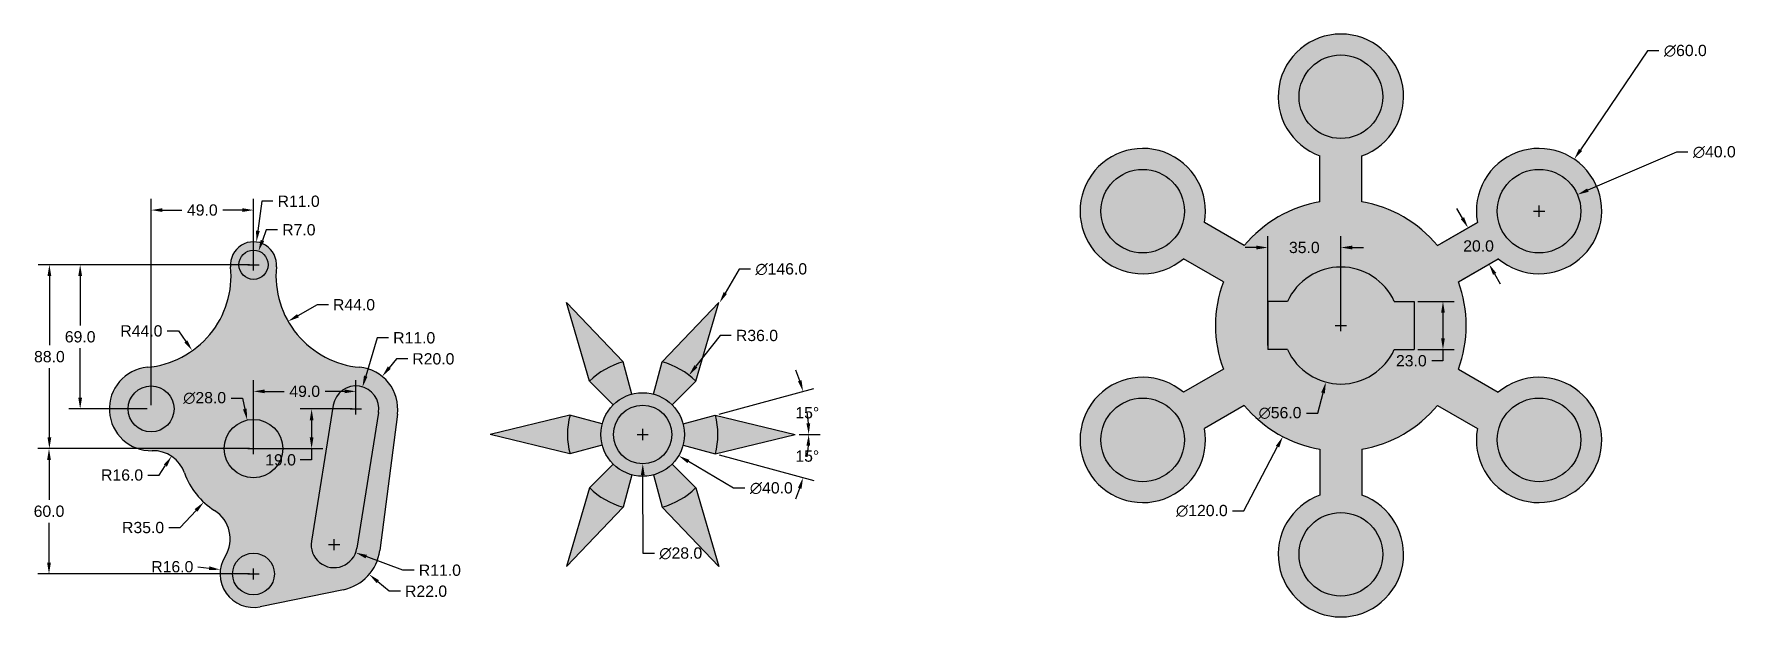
# Model space of a CAD drawing. Header units: inches. Extents: x -29 to 2151, y 0 to 373.
# Drawn here: x -29 to 786, y 0 to 279 of the extents above; entities that cross this region are included whole.
import ezdxf

# ---------------------------------------------------------------- set-up
doc = ezdxf.new("R2010")
doc.units = ezdxf.units.IN
doc.header["$MEASUREMENT"] = 0
doc.styles.get("Standard").update_dxf_attribs({"font": 'arial.ttf'})
doc.dimstyles.get("Standard").update_dxf_attribs({"dimscale": 30, "dimtxt": 0.18, "dimasz": 0.18, "dimexe": 0.18, "dimexo": 0.0625, "dimgap": 0.09, "dimtad": 0, "dimtih": 1, "dimtoh": 1, "dimdec": 1, "dimzin": 0, "dimdsep": 46, "dimtxsty": 'Standard', "dimcen": 0.09, "dimadec": 0, "dimazin": 0, "dimtfac": 1, "dimtdec": 1, "dimtofl": 0, "dimtmove": 0, "dimatfit": 3, "dimfxl": 1, "dimtolj": 1, "dimtzin": 0, "dimarcsym": 0})

# ---------------------------------------------------------------- blocks, each defined once
blk = doc.blocks.new('*D1')
at = {"color": 0, "lineweight": -2, "transparency": 16777216}
for p, q in [((308.43, 166.7), (301.78, 155.31)), ((313.83, 166.7), (308.43, 166.7)), ((262.26, 84.91), (262.26, 90.31)), ((259.56, 87.61), (264.96, 87.61))]:
    blk.add_line(p, q, dxfattribs=at)
at = {"color": 0, "transparency": 16777216}
blk.add_solid([(301, 155.77), (302.56, 154.86), (299.06, 150.65)], dxfattribs=at)
at = {"layer": 'Defpoints', "color": 0, "transparency": 16777216}
for p in [(299.06, 150.65), (225.46, 24.56)]:
    blk.add_point(p, dxfattribs=at)
at = {"color": 0, "transparency": 16777216, "insert": (328.57, 166.7), "char_height": 5.4, "attachment_point": 5}
blk.add_mtext('\\A1;∅146.0', dxfattribs=at)
blk = doc.blocks.new('*D2')
at = {"color": 0, "lineweight": -2, "transparency": 16777216}
for p, q in [((298.84, 97.41), (344.23, 109.57)), ((337.13, 87.61), (347.12, 87.61))]:
    blk.add_line(p, q, dxfattribs=at)
for start, end in [(18.89453, 22.78906), (352.21094, 356.10547)]:
    blk.add_arc((262.26, 87.61), 79.46, start, end, dxfattribs=at)
at = {"color": 0, "transparency": 16777216}
for points in [[(338.3, 113.6), (336.57, 113.07), (339.01, 108.17)], [(340.63, 82.24), (342.43, 82.18), (341.72, 87.61)]]:
    blk.add_solid(points, dxfattribs=at)
at = {"layer": 'Defpoints', "color": 0, "transparency": 16777216}
for p in [(281.58, 92.78), (297.03, 96.92), (341.41, 94.53), (262.26, 87.61), (335.26, 87.61)]:
    blk.add_point(p, dxfattribs=at)
at = {"color": 0, "transparency": 16777216, "insert": (341.04, 97.98), "char_height": 5.4, "attachment_point": 5}
blk.add_mtext('\\A1;15°', dxfattribs=at)
blk = doc.blocks.new('*D3')
at = {"color": 0, "lineweight": -2, "transparency": 16777216}
for p, q in [((337.13, 87.61), (347.12, 87.61)), ((298.84, 77.8), (344.23, 65.64))]:
    blk.add_line(p, q, dxfattribs=at)
for start, end in [(3.89453, 7.78906), (337.21094, 341.10547)]:
    blk.add_arc((262.26, 87.61), 79.46, start, end, dxfattribs=at)
at = {"color": 0, "transparency": 16777216}
for points in [[(342.43, 93.03), (340.63, 92.97), (341.72, 87.61)], [(336.57, 62.14), (338.3, 61.61), (339.01, 67.04)]]:
    blk.add_solid(points, dxfattribs=at)
at = {"layer": 'Defpoints', "color": 0, "transparency": 16777216}
for p in [(262.26, 87.61), (281.58, 82.43), (335.26, 87.61), (297.03, 78.29), (340.51, 73.81)]:
    blk.add_point(p, dxfattribs=at)
at = {"color": 0, "transparency": 16777216, "insert": (341.04, 77.23), "char_height": 5.4, "attachment_point": 5}
blk.add_mtext('\\A1;15°', dxfattribs=at)
blk = doc.blocks.new('*D4')
at = {"color": 0, "lineweight": -2, "transparency": 16777216}
for p, q in [((299.27, 134.97), (287.75, 120.23)), ((304.67, 134.97), (299.27, 134.97)), ((262.26, 84.91), (262.26, 90.31)), ((259.56, 87.61), (264.96, 87.61))]:
    blk.add_line(p, q, dxfattribs=at)
at = {"color": 0, "transparency": 16777216}
blk.add_solid([(287.04, 120.78), (288.46, 119.67), (284.42, 115.97)], dxfattribs=at)
at = {"layer": 'Defpoints', "color": 0, "transparency": 16777216}
for p in [(284.42, 115.97), (262.26, 87.61)]:
    blk.add_point(p, dxfattribs=at)
at = {"color": 0, "transparency": 16777216, "insert": (316.96, 134.97), "char_height": 5.4, "attachment_point": 5}
blk.add_mtext('\\A1;R36.0', dxfattribs=at)
blk = doc.blocks.new('*D5')
at = {"color": 0, "lineweight": -2, "transparency": 16777216}
for p, q in [((262.26, 84.91), (262.26, 90.31)), ((259.56, 87.61), (264.96, 87.61)), ((305.78, 61.9), (284.13, 74.69)), ((311.18, 61.9), (305.78, 61.9))]:
    blk.add_line(p, q, dxfattribs=at)
at = {"color": 0, "transparency": 16777216}
blk.add_solid([(284.59, 75.46), (283.67, 73.91), (279.48, 77.43)], dxfattribs=at)
at = {"layer": 'Defpoints', "color": 0, "transparency": 16777216}
for p in [(245.04, 97.78), (279.48, 77.43)]:
    blk.add_point(p, dxfattribs=at)
at = {"color": 0, "transparency": 16777216, "insert": (323.83, 61.9), "char_height": 5.4, "attachment_point": 5}
blk.add_mtext('\\A1;∅40.0', dxfattribs=at)
blk = doc.blocks.new('*D6')
at = {"color": 0, "lineweight": -2, "transparency": 16777216}
for p, q in [((262.26, 84.91), (262.26, 90.31)), ((259.56, 87.61), (264.96, 87.61)), ((262.45, 30.68), (262.32, 68.21)), ((267.85, 30.68), (262.45, 30.68))]:
    blk.add_line(p, q, dxfattribs=at)
at = {"color": 0, "transparency": 16777216}
blk.add_solid([(263.22, 68.21), (261.42, 68.2), (262.31, 73.61)], dxfattribs=at)
at = {"layer": 'Defpoints', "color": 0, "transparency": 16777216}
for p in [(262.21, 101.61), (262.31, 73.61)]:
    blk.add_point(p, dxfattribs=at)
at = {"color": 0, "transparency": 16777216, "insert": (280.49, 30.68), "char_height": 5.4, "attachment_point": 5}
blk.add_mtext('\\A1;∅28.0', dxfattribs=at)
blk = doc.blocks.new('*D7')
at = {"color": 0, "lineweight": -2, "transparency": 16777216}
for p, q in [((743.16, 271.25), (711.06, 223.84)), ((748.56, 271.25), (743.16, 271.25)), ((691.21, 191.82), (691.21, 197.22)), ((688.51, 194.52), (693.91, 194.52))]:
    blk.add_line(p, q, dxfattribs=at)
at = {"color": 0, "transparency": 16777216}
blk.add_solid([(710.31, 224.34), (711.8, 223.33), (708.03, 219.37)], dxfattribs=at)
at = {"layer": 'Defpoints', "color": 0, "transparency": 16777216}
for p in [(708.03, 219.37), (674.4, 169.68)]:
    blk.add_point(p, dxfattribs=at)
at = {"color": 0, "transparency": 16777216, "insert": (761.2, 271.25), "char_height": 5.4, "attachment_point": 5}
blk.add_mtext('\\A1;∅60.0', dxfattribs=at)
blk = doc.blocks.new('*D8')
at = {"color": 0, "lineweight": -2, "transparency": 16777216}
for p, q in [((757.02, 222.77), (714.55, 204.54)), ((762.42, 222.77), (757.02, 222.77)), ((691.21, 191.82), (691.21, 197.22)), ((688.51, 194.52), (693.91, 194.52))]:
    blk.add_line(p, q, dxfattribs=at)
at = {"color": 0, "transparency": 16777216}
blk.add_solid([(714.2, 205.37), (714.91, 203.72), (709.59, 202.41)], dxfattribs=at)
at = {"layer": 'Defpoints', "color": 0, "transparency": 16777216}
for p in [(709.59, 202.41), (672.83, 186.63)]:
    blk.add_point(p, dxfattribs=at)
at = {"color": 0, "transparency": 16777216, "insert": (775.06, 222.77), "char_height": 5.4, "attachment_point": 5}
blk.add_mtext('\\A1;∅40.0', dxfattribs=at)
blk = doc.blocks.new('*D9')
at = {"color": 0, "lineweight": -2, "transparency": 16777216}
for p, q in [((593.68, 139.77), (599.08, 139.77)), ((596.38, 137.07), (596.38, 142.47)), ((585.29, 97.89), (587.83, 107.49)), ((579.89, 97.89), (585.29, 97.89))]:
    blk.add_line(p, q, dxfattribs=at)
at = {"color": 0, "transparency": 16777216}
blk.add_solid([(586.96, 107.72), (588.7, 107.26), (589.21, 112.71)], dxfattribs=at)
at = {"layer": 'Defpoints', "color": 0, "transparency": 16777216}
for p in [(603.55, 166.84), (589.21, 112.71)]:
    blk.add_point(p, dxfattribs=at)
at = {"color": 0, "transparency": 16777216, "insert": (567.25, 97.89), "char_height": 5.4, "attachment_point": 5}
blk.add_mtext('\\A1;∅56.0', dxfattribs=at)
blk = doc.blocks.new('*D10')
at = {"color": 0, "lineweight": -2, "transparency": 16777216}
for p, q in [((593.68, 139.77), (599.08, 139.77)), ((596.38, 137.07), (596.38, 142.47)), ((549.99, 51.04), (566.08, 81.81)), ((544.59, 51.04), (549.99, 51.04))]:
    blk.add_line(p, q, dxfattribs=at)
at = {"color": 0, "transparency": 16777216}
blk.add_solid([(565.29, 82.23), (566.88, 81.4), (568.59, 86.6)], dxfattribs=at)
at = {"layer": 'Defpoints', "color": 0, "transparency": 16777216}
for p in [(624.18, 192.95), (568.59, 86.6)]:
    blk.add_point(p, dxfattribs=at)
at = {"color": 0, "transparency": 16777216, "insert": (529.86, 51.04), "char_height": 5.4, "attachment_point": 5}
blk.add_mtext('\\A1;∅120.0', dxfattribs=at)
blk = doc.blocks.new('*D11')
at = {"color": 0, "lineweight": -2, "transparency": 16777216}
for p, q in [((561.38, 130.15), (561.38, 182.5)), ((596.38, 141.65), (596.38, 182.5)), ((555.98, 177.1), (550.58, 177.1)), ((601.78, 177.1), (607.18, 177.1))]:
    blk.add_line(p, q, dxfattribs=at)
at = {"color": 0, "transparency": 16777216}
for points in [[(555.98, 178), (555.98, 176.2), (561.38, 177.1)], [(601.78, 178), (601.78, 176.2), (596.38, 177.1)]]:
    blk.add_solid(points, dxfattribs=at)
at = {"layer": 'Defpoints', "color": 0, "transparency": 16777216}
for p in [(561.38, 177.1), (596.38, 139.77), (561.38, 128.27)]:
    blk.add_point(p, dxfattribs=at)
at = {"color": 0, "transparency": 16777216, "insert": (578.88, 177.1), "char_height": 5.4, "attachment_point": 5}
blk.add_mtext('\\A1;35.0', dxfattribs=at)
blk = doc.blocks.new('*D12')
at = {"color": 0, "lineweight": -2, "transparency": 16777216}
for p, q in [((633.26, 151.27), (650.64, 151.27)), ((645.24, 145.87), (645.24, 133.67)), ((633.26, 128.27), (650.64, 128.27)), ((645.24, 122.87), (639.84, 122.87)), ((645.24, 128.27), (645.24, 122.87))]:
    blk.add_line(p, q, dxfattribs=at)
at = {"color": 0, "transparency": 16777216}
for points in [[(644.34, 145.87), (646.14, 145.87), (645.24, 151.27)], [(644.34, 133.67), (646.14, 133.67), (645.24, 128.27)]]:
    blk.add_solid(points, dxfattribs=at)
at = {"layer": 'Defpoints', "color": 0, "transparency": 16777216}
for p in [(631.38, 151.27), (631.38, 128.27), (645.24, 128.27)]:
    blk.add_point(p, dxfattribs=at)
at = {"color": 0, "transparency": 16777216, "insert": (630.09, 122.87), "char_height": 5.4, "attachment_point": 5}
blk.add_mtext('\\A1;23.0', dxfattribs=at)
blk = doc.blocks.new('*D13')
at = {"color": 0, "lineweight": -2, "transparency": 16777216}
for p, q in [((654.56, 191.14), (651.86, 195.82)), ((644.24, 178.95), (661.93, 189.17)), ((654.24, 161.63), (671.93, 171.85)), ((669.96, 164.47), (672.66, 159.79))]:
    blk.add_line(p, q, dxfattribs=at)
at = {"color": 0, "transparency": 16777216}
for points in [[(655.34, 191.59), (653.78, 190.69), (657.26, 186.47)], [(670.74, 164.92), (669.18, 164.02), (667.26, 169.15)]]:
    blk.add_solid(points, dxfattribs=at)
at = {"layer": 'Defpoints', "color": 0, "transparency": 16777216}
for p in [(642.62, 178.01), (667.26, 169.15), (652.62, 160.69)]:
    blk.add_point(p, dxfattribs=at)
at = {"color": 0, "transparency": 16777216, "insert": (662.26, 177.81), "char_height": 5.4, "attachment_point": 5}
blk.add_mtext('\\A1;20.0', dxfattribs=at)
blk = doc.blocks.new('*D75')
at = {"color": 0, "lineweight": -2, "transparency": 16777216}
for p, q in [((82.15, 185.56), (80.29, 180.49)), ((87.55, 185.56), (82.15, 185.56)), ((76.04, 166.14), (76.04, 171.54)), ((73.34, 168.84), (78.74, 168.84))]:
    blk.add_line(p, q, dxfattribs=at)
at = {"color": 0, "transparency": 16777216}
blk.add_solid([(79.45, 180.8), (81.14, 180.18), (78.44, 175.42)], dxfattribs=at)
at = {"layer": 'Defpoints', "color": 0, "transparency": 16777216}
for p in [(78.44, 175.42), (76.04, 168.84)]:
    blk.add_point(p, dxfattribs=at)
at = {"color": 0, "transparency": 16777216, "insert": (97.74, 185.56), "char_height": 5.4, "attachment_point": 5}
blk.add_mtext('\\A1;R7.0', dxfattribs=at)
blk = doc.blocks.new('*D76')
at = {"color": 0, "lineweight": -2, "transparency": 16777216}
for p, q in [((79.94, 199.21), (78.13, 185.11)), ((85.34, 199.21), (79.94, 199.21)), ((76.04, 166.14), (76.04, 171.54)), ((73.34, 168.84), (78.74, 168.84))]:
    blk.add_line(p, q, dxfattribs=at)
at = {"color": 0, "transparency": 16777216}
blk.add_solid([(77.24, 185.22), (79.02, 184.99), (77.44, 179.75)], dxfattribs=at)
at = {"layer": 'Defpoints', "color": 0, "transparency": 16777216}
for p in [(77.44, 179.75), (76.04, 168.84)]:
    blk.add_point(p, dxfattribs=at)
at = {"color": 0, "transparency": 16777216, "insert": (97.63, 199.21), "char_height": 5.4, "attachment_point": 5}
blk.add_mtext('\\A1;R11.0', dxfattribs=at)
blk = doc.blocks.new('*D77')
at = {"color": 0, "lineweight": -2, "transparency": 16777216}
for p, q in [((144.41, 123.79), (141.01, 119.59)), ((149.81, 123.79), (144.41, 123.79)), ((122.34, 99.84), (127.74, 99.84)), ((125.04, 97.14), (125.04, 102.54))]:
    blk.add_line(p, q, dxfattribs=at)
at = {"color": 0, "transparency": 16777216}
blk.add_solid([(140.31, 120.16), (141.71, 119.03), (137.62, 115.39)], dxfattribs=at)
at = {"layer": 'Defpoints', "color": 0, "transparency": 16777216}
for p in [(137.62, 115.39), (125.04, 99.84)]:
    blk.add_point(p, dxfattribs=at)
at = {"color": 0, "transparency": 16777216, "insert": (162.1, 123.79), "char_height": 5.4, "attachment_point": 5}
blk.add_mtext('\\A1;R20.0', dxfattribs=at)
blk = doc.blocks.new('*D78')
at = {"color": 0, "lineweight": -2, "transparency": 16777216}
for p, q in [((135.24, 133.86), (129.75, 115.55)), ((140.64, 133.86), (135.24, 133.86)), ((122.34, 99.84), (127.74, 99.84)), ((125.04, 97.14), (125.04, 102.54))]:
    blk.add_line(p, q, dxfattribs=at)
at = {"color": 0, "transparency": 16777216}
blk.add_solid([(128.89, 115.81), (130.61, 115.29), (128.2, 110.38)], dxfattribs=at)
at = {"layer": 'Defpoints', "color": 0, "transparency": 16777216}
for p in [(128.2, 110.38), (125.04, 99.84)]:
    blk.add_point(p, dxfattribs=at)
at = {"color": 0, "transparency": 16777216, "insert": (152.93, 133.86), "char_height": 5.4, "attachment_point": 5}
blk.add_mtext('\\A1;R11.0', dxfattribs=at)
blk = doc.blocks.new('*D79')
at = {"color": 0, "lineweight": -2, "transparency": 16777216}
for p, q in [((111.91, 34.88), (117.31, 34.88)), ((114.61, 32.18), (114.61, 37.58)), ((147.54, 22.62), (129.98, 29.16)), ((152.94, 22.62), (147.54, 22.62))]:
    blk.add_line(p, q, dxfattribs=at)
at = {"color": 0, "transparency": 16777216}
blk.add_solid([(130.29, 30), (129.66, 28.31), (124.92, 31.04)], dxfattribs=at)
at = {"layer": 'Defpoints', "color": 0, "transparency": 16777216}
for p in [(114.61, 34.88), (124.92, 31.04)]:
    blk.add_point(p, dxfattribs=at)
at = {"color": 0, "transparency": 16777216, "insert": (165.23, 22.62), "char_height": 5.4, "attachment_point": 5}
blk.add_mtext('\\A1;R11.0', dxfattribs=at)
blk = doc.blocks.new('*D80')
at = {"color": 0, "lineweight": -2, "transparency": 16777216}
for p, q in [((111.91, 34.88), (117.31, 34.88)), ((114.61, 32.18), (114.61, 37.58)), ((140.94, 12.56), (135.51, 17.16)), ((146.34, 12.56), (140.94, 12.56))]:
    blk.add_line(p, q, dxfattribs=at)
at = {"color": 0, "transparency": 16777216}
blk.add_solid([(136.09, 17.85), (134.93, 16.48), (131.39, 20.65)], dxfattribs=at)
at = {"layer": 'Defpoints', "color": 0, "transparency": 16777216}
for p in [(114.61, 34.88), (131.39, 20.65)]:
    blk.add_point(p, dxfattribs=at)
at = {"color": 0, "transparency": 16777216, "insert": (158.62, 12.56), "char_height": 5.4, "attachment_point": 5}
blk.add_mtext('\\A1;R22.0', dxfattribs=at)
blk = doc.blocks.new('*D81')
at = {"color": 0, "lineweight": -2, "transparency": 16777216}
for p, q in [((49.47, 24.29), (54.82, 23.6)), ((73.34, 20.84), (78.74, 20.84)), ((76.04, 18.14), (76.04, 23.54))]:
    blk.add_line(p, q, dxfattribs=at)
at = {"color": 0, "transparency": 16777216}
blk.add_solid([(54.94, 24.49), (54.7, 22.7), (60.18, 22.9)], dxfattribs=at)
at = {"layer": 'Defpoints', "color": 0, "transparency": 16777216}
for p in [(60.18, 22.9), (76.04, 20.84)]:
    blk.add_point(p, dxfattribs=at)
at = {"color": 0, "transparency": 16777216, "insert": (37.18, 24.29), "char_height": 5.4, "attachment_point": 5}
blk.add_mtext('\\A1;R16.0', dxfattribs=at)
blk = doc.blocks.new('*D82')
at = {"color": 0, "lineweight": -2, "transparency": 16777216}
for p, q in [((76.04, 78.14), (76.04, 83.54)), ((73.34, 80.84), (78.74, 80.84)), ((40.88, 43.04), (48.53, 51.26)), ((35.48, 43.04), (40.88, 43.04))]:
    blk.add_line(p, q, dxfattribs=at)
at = {"color": 0, "transparency": 16777216}
blk.add_solid([(47.87, 51.87), (49.19, 50.64), (52.21, 55.21)], dxfattribs=at)
at = {"layer": 'Defpoints', "color": 0, "transparency": 16777216}
for p in [(76.04, 80.84), (52.21, 55.21)]:
    blk.add_point(p, dxfattribs=at)
at = {"color": 0, "transparency": 16777216, "insert": (23.2, 43.04), "char_height": 5.4, "attachment_point": 5}
blk.add_mtext('\\A1;R35.0', dxfattribs=at)
blk = doc.blocks.new('*D83')
at = {"color": 0, "lineweight": -2, "transparency": 16777216}
for p, q in [((25.44, 68.18), (30.84, 68.18)), ((30.84, 68.18), (33.83, 72.68))]:
    blk.add_line(p, q, dxfattribs=at)
at = {"color": 0, "transparency": 16777216}
blk.add_solid([(33.08, 73.17), (34.58, 72.18), (36.82, 77.17)], dxfattribs=at)
at = {"layer": 'Defpoints', "color": 0, "transparency": 16777216}
for p in [(36.82, 77.17), (27.95, 63.85)]:
    blk.add_point(p, dxfattribs=at)
at = {"color": 0, "transparency": 16777216, "insert": (13.15, 68.18), "char_height": 5.4, "attachment_point": 5}
blk.add_mtext('\\A1;R16.0', dxfattribs=at)
blk = doc.blocks.new('*D84')
at = {"color": 0, "lineweight": -2, "transparency": 16777216}
for p, q in [((65.3, 105.06), (70.7, 105.06)), ((70.7, 105.06), (71.87, 99.79)), ((76.04, 78.14), (76.04, 83.54)), ((73.34, 80.84), (78.74, 80.84))]:
    blk.add_line(p, q, dxfattribs=at)
at = {"color": 0, "transparency": 16777216}
blk.add_solid([(72.75, 99.98), (70.99, 99.59), (73.03, 94.51)], dxfattribs=at)
at = {"layer": 'Defpoints', "color": 0, "transparency": 16777216}
for p in [(73.03, 94.51), (79.06, 67.17)]:
    blk.add_point(p, dxfattribs=at)
at = {"color": 0, "transparency": 16777216, "insert": (52.66, 105.06), "char_height": 5.4, "attachment_point": 5}
blk.add_mtext('\\A1;∅28.0', dxfattribs=at)
blk = doc.blocks.new('*D85')
at = {"color": 0, "lineweight": -2, "transparency": 16777216}
for p, q in [((34.67, 137.15), (40.07, 137.15)), ((40.07, 137.15), (43.65, 132.11))]:
    blk.add_line(p, q, dxfattribs=at)
at = {"color": 0, "transparency": 16777216}
blk.add_solid([(44.38, 132.63), (42.91, 131.59), (46.78, 127.71)], dxfattribs=at)
at = {"layer": 'Defpoints', "color": 0, "transparency": 16777216}
for p in [(21.29, 163.58), (46.78, 127.71)]:
    blk.add_point(p, dxfattribs=at)
at = {"color": 0, "transparency": 16777216, "insert": (22.38, 137.15), "char_height": 5.4, "attachment_point": 5}
blk.add_mtext('\\A1;R44.0', dxfattribs=at)
blk = doc.blocks.new('*D86')
at = {"color": 0, "lineweight": -2, "transparency": 16777216}
for p, q in [((106.45, 149.67), (97.28, 144.43)), ((111.85, 149.67), (106.45, 149.67))]:
    blk.add_line(p, q, dxfattribs=at)
at = {"color": 0, "transparency": 16777216}
blk.add_solid([(96.83, 145.21), (97.72, 143.65), (92.59, 141.75)], dxfattribs=at)
at = {"layer": 'Defpoints', "color": 0, "transparency": 16777216}
for p in [(130.79, 163.58), (92.59, 141.75)]:
    blk.add_point(p, dxfattribs=at)
at = {"color": 0, "transparency": 16777216, "insert": (124.14, 149.67), "char_height": 5.4, "attachment_point": 5}
blk.add_mtext('\\A1;R44.0', dxfattribs=at)
blk = doc.blocks.new('*D87')
at = {"color": 0, "lineweight": -2, "transparency": 16777216}
for p, q in [((123.17, 99.84), (98.44, 99.84)), ((103.84, 94.44), (103.84, 86.24)), ((77.92, 80.84), (109.24, 80.84)), ((103.84, 75.44), (98.44, 75.44)), ((103.84, 80.84), (103.84, 75.44))]:
    blk.add_line(p, q, dxfattribs=at)
at = {"color": 0, "transparency": 16777216}
for points in [[(102.94, 94.44), (104.74, 94.44), (103.84, 99.84)], [(102.94, 86.24), (104.74, 86.24), (103.84, 80.84)]]:
    blk.add_solid(points, dxfattribs=at)
at = {"layer": 'Defpoints', "color": 0, "transparency": 16777216}
for p in [(125.04, 99.84), (76.04, 80.84), (103.84, 80.84)]:
    blk.add_point(p, dxfattribs=at)
at = {"color": 0, "transparency": 16777216, "insert": (88.99, 75.44), "char_height": 5.4, "attachment_point": 5}
blk.add_mtext('\\A1;19.0', dxfattribs=at)
blk = doc.blocks.new('*D88')
at = {"color": 0, "lineweight": -2, "transparency": 16777216}
for p, q in [((76.04, 82.71), (76.04, 113.65)), ((81.44, 108.25), (90.73, 108.25)), ((119.64, 108.25), (110.35, 108.25)), ((125.04, 101.71), (125.04, 113.65))]:
    blk.add_line(p, q, dxfattribs=at)
at = {"color": 0, "transparency": 16777216}
for points in [[(81.44, 109.15), (81.44, 107.35), (76.04, 108.25)], [(119.64, 109.15), (119.64, 107.35), (125.04, 108.25)]]:
    blk.add_solid(points, dxfattribs=at)
at = {"layer": 'Defpoints', "color": 0, "transparency": 16777216}
for p in [(76.04, 108.25), (125.04, 99.84), (76.04, 80.84)]:
    blk.add_point(p, dxfattribs=at)
at = {"color": 0, "transparency": 16777216, "insert": (100.54, 108.25), "char_height": 5.4, "attachment_point": 5}
blk.add_mtext('\\A1;49.0', dxfattribs=at)
blk = doc.blocks.new('*D89')
at = {"color": 0, "lineweight": -2, "transparency": 16777216}
for p, q in [((74.17, 168.84), (-12.32, 168.84)), ((-6.92, 163.44), (-6.92, 139.8)), ((-6.92, 105.24), (-6.92, 128.88)), ((25.17, 99.84), (-12.32, 99.84))]:
    blk.add_line(p, q, dxfattribs=at)
at = {"color": 0, "transparency": 16777216}
for points in [[(-7.82, 163.44), (-6.02, 163.44), (-6.92, 168.84)], [(-7.82, 105.24), (-6.02, 105.24), (-6.92, 99.84)]]:
    blk.add_solid(points, dxfattribs=at)
at = {"layer": 'Defpoints', "color": 0, "transparency": 16777216}
for p in [(76.04, 168.84), (-6.92, 99.84), (27.04, 99.84)]:
    blk.add_point(p, dxfattribs=at)
at = {"color": 0, "transparency": 16777216, "insert": (-6.92, 134.34), "char_height": 5.4, "attachment_point": 5}
blk.add_mtext('\\A1;69.0', dxfattribs=at)
blk = doc.blocks.new('*D90')
at = {"color": 0, "lineweight": -2, "transparency": 16777216}
for p, q in [((27.04, 101.71), (27.04, 200.42)), ((76.04, 170.71), (76.04, 200.42)), ((32.44, 195.02), (41.73, 195.02)), ((70.64, 195.02), (61.35, 195.02))]:
    blk.add_line(p, q, dxfattribs=at)
at = {"color": 0, "transparency": 16777216}
for points in [[(32.44, 195.92), (32.44, 194.12), (27.04, 195.02)], [(70.64, 195.92), (70.64, 194.12), (76.04, 195.02)]]:
    blk.add_solid(points, dxfattribs=at)
at = {"layer": 'Defpoints', "color": 0, "transparency": 16777216}
for p in [(27.04, 195.02), (76.04, 168.84), (27.04, 99.84)]:
    blk.add_point(p, dxfattribs=at)
at = {"color": 0, "transparency": 16777216, "insert": (51.54, 195.02), "char_height": 5.4, "attachment_point": 5}
blk.add_mtext('\\A1;49.0', dxfattribs=at)
blk = doc.blocks.new('*D91')
at = {"color": 0, "lineweight": -2, "transparency": 16777216}
for p, q in [((74.17, 168.84), (-27.04, 168.84)), ((-21.64, 163.44), (-21.64, 130.3)), ((-21.64, 86.24), (-21.64, 119.38)), ((74.17, 80.84), (-27.04, 80.84))]:
    blk.add_line(p, q, dxfattribs=at)
at = {"color": 0, "transparency": 16777216}
for points in [[(-22.54, 163.44), (-20.74, 163.44), (-21.64, 168.84)], [(-22.54, 86.24), (-20.74, 86.24), (-21.64, 80.84)]]:
    blk.add_solid(points, dxfattribs=at)
at = {"layer": 'Defpoints', "color": 0, "transparency": 16777216}
for p in [(76.04, 168.84), (-21.64, 80.84), (76.04, 80.84)]:
    blk.add_point(p, dxfattribs=at)
at = {"color": 0, "transparency": 16777216, "insert": (-21.64, 124.84), "char_height": 5.4, "attachment_point": 5}
blk.add_mtext('\\A1;88.0', dxfattribs=at)
blk = doc.blocks.new('*D92')
at = {"color": 0, "lineweight": -2, "transparency": 16777216}
for p, q in [((74.17, 80.84), (-27.22, 80.84)), ((-21.82, 75.44), (-21.82, 56.3)), ((-21.82, 26.24), (-21.82, 45.38)), ((74.17, 20.84), (-27.22, 20.84))]:
    blk.add_line(p, q, dxfattribs=at)
at = {"color": 0, "transparency": 16777216}
for points in [[(-22.72, 75.44), (-20.92, 75.44), (-21.82, 80.84)], [(-22.72, 26.24), (-20.92, 26.24), (-21.82, 20.84)]]:
    blk.add_solid(points, dxfattribs=at)
at = {"layer": 'Defpoints', "color": 0, "transparency": 16777216}
for p in [(76.04, 80.84), (-21.82, 20.84), (76.04, 20.84)]:
    blk.add_point(p, dxfattribs=at)
at = {"color": 0, "transparency": 16777216, "insert": (-21.82, 50.84), "char_height": 5.4, "attachment_point": 5}
blk.add_mtext('\\A1;60.0', dxfattribs=at)

msp = doc.modelspace()

# ---------------------------------------------------------------- hatches: boundary and pattern name
h = msp.add_hatch(color=256)
h.dxf.hatch_style = 1
h.set_gradient(color1=(0, 255, 0), color2=(127, 255, 223), tint=1, name='INVCYLINDER')
h.paths.add_polyline_path([(661.72, 189.04), (642.62, 178.01, 0.179982), (606.38, 198.93), (606.38, 220.99, 5.828427), (586.38, 220.99), (586.38, 198.93, 0.179982), (550.15, 178.01), (531.05, 189.04, 5.828427), (521.05, 171.72), (540.15, 160.69, 0.179982), (540.15, 118.85), (521.05, 107.83, 5.828427), (531.05, 90.5), (550.15, 101.53, 0.179982), (586.38, 80.61), (586.38, 58.56, 5.828427), (606.38, 58.56), (606.38, 80.61, 0.179982), (642.62, 101.53), (661.72, 90.5, 5.828427), (671.72, 107.83), (652.62, 118.85, 0.179982), (652.62, 160.69), (671.72, 171.72, 5.828427)])
h.paths.add_polyline_path([(621.91, 151.27), (631.38, 151.27), (631.38, 128.27), (621.91, 128.27, -0.646314), (570.85, 128.27), (561.38, 128.27), (561.38, 151.27), (570.85, 151.27, -0.646314)], flags=16)
h.paths.add_polyline_path([(671.21, 194.52, -1), (711.21, 194.52, -1)], flags=16)
h.paths.add_polyline_path([(576.38, 249.27, -1), (616.38, 249.27, -1)], flags=16)
h.paths.add_polyline_path([(711.21, 85.02, -1), (671.21, 85.02, -1)], flags=16)
h.paths.add_polyline_path([(481.55, 194.52, -1), (521.55, 194.52, -1)], flags=16)
h.paths.add_polyline_path([(616.38, 30.27, -1), (576.38, 30.27, -1)], flags=16)
h.paths.add_polyline_path([(521.55, 85.02, -1), (481.55, 85.02, -1)], flags=16)
h.paths.add_polyline_path([(555.65, 92.35), (578.9, 92.35), (578.9, 103.48), (555.65, 103.48)], flags=25)
h.paths.add_polyline_path([(570.21, 171.5), (587.6, 171.5), (587.6, 182.63), (570.21, 182.63)], flags=24)
h.paths.add_polyline_path([(621.47, 117.27), (638.86, 117.27), (638.86, 128.4), (621.47, 128.4)], flags=24)
h.paths.add_polyline_path([(653.64, 172.2), (671.02, 172.2), (671.02, 183.33), (653.64, 183.33)], flags=24)
h = msp.add_hatch(color=256)
h.dxf.hatch_style = 1
h.set_gradient(color1=(0, 255, 0), color2=(255, 255, 0), tint=1, name='SPHERICAL')
h.paths.add_polyline_path([(576.38, 249.27, 1), (616.38, 249.27, 1)])
h = msp.add_hatch(color=256)
h.dxf.hatch_style = 1
h.set_gradient(color1=(0, 255, 0), color2=(255, 255, 0), tint=1, name='SPHERICAL')
h.paths.add_polyline_path([(481.55, 194.52, 1), (521.55, 194.52, 1)])
h = msp.add_hatch(color=256)
h.dxf.hatch_style = 1
h.set_gradient(color1=(0, 255, 0), color2=(255, 255, 0), tint=1, name='SPHERICAL')
h.paths.add_polyline_path([(671.21, 194.52, 1), (711.21, 194.52, 1)])
h = msp.add_hatch(color=256)
h.dxf.hatch_style = 1
h.set_gradient(color1=(255, 0, 0), color2=(255, 255, 0), tint=1, name='SPHERICAL')
h.paths.add_polyline_path([(86.99, 167.79, 1.100654), (65.09, 167.79, -0.41592), (25.25, 119.76, 0.96822), (27.55, 79.85, -0.324897), (43.04, 69.18, 0.168745), (57.38, 51.23, -0.411972), (62.44, 29.27, 0.658032), (79.26, 5.17), (119.03, 13.33, 0.320221), (136.43, 32.05), (144.88, 97.27, 0.425654), (126.84, 119.76, -0.41592)])
h.paths.add_polyline_path([(69.04, 168.84, -1), (83.04, 168.84, -1)], flags=16)
h.paths.add_polyline_path([(90.04, 80.84, -1), (62.04, 80.84, -1)], flags=16)
h.paths.add_polyline_path([(38.04, 99.84, -1), (16.04, 99.84, -1)], flags=16)
h.paths.add_polyline_path([(135.9, 98.1), (125.47, 33.13, -1), (103.75, 36.62), (114.18, 101.58, -1)], flags=16)
h.paths.add_polyline_path([(86.04, 20.84, -1), (66.04, 20.84, -1)], flags=16)
h.paths.add_polyline_path([(41.07, 99.52), (64.32, 99.52), (64.32, 110.65), (41.07, 110.65)], flags=24)
h.paths.add_polyline_path([(80.07, 69.84), (97.45, 69.84), (97.45, 80.97), (80.07, 80.97)], flags=24)
h.paths.add_polyline_path([(91.98, 102.64), (109.37, 102.64), (109.37, 113.77), (91.98, 113.77)], flags=24)
h = msp.add_hatch(color=256)
h.dxf.hatch_style = 1
h.set_gradient(color1=(0, 255, 0), color2=(255, 255, 0), tint=1, name='SPHERICAL')
h.paths.add_polyline_path([(69.04, 168.84, 1), (83.04, 168.84, 1)])
h = msp.add_hatch(color=256)
h.dxf.hatch_style = 1
h.set_gradient(color1=(0, 255, 0), color2=(255, 255, 0), tint=1, name='SPHERICAL')
h.paths.add_polyline_path([(631.38, 151.27), (621.91, 151.27, 0.646314), (570.85, 151.27), (561.38, 151.27), (561.38, 128.27), (570.85, 128.27, 0.646314), (621.91, 128.27), (631.38, 128.27)])
h = msp.add_hatch(color=256)
h.dxf.hatch_style = 1
h.set_gradient(color1=(19, 155, 72), color2=(127, 255, 223), tint=1)
h.paths.add_polyline_path([(225.76, 150.83), (236.8, 113.06, -0.131652), (252.94, 122.38)])
h = msp.add_hatch(color=256)
h.dxf.hatch_style = 1
h.set_gradient(color1=(19, 155, 72), color2=(127, 255, 223), tint=1)
h.paths.add_polyline_path([(298.76, 150.83), (271.57, 122.38, -0.131652), (287.71, 113.06)])
h = msp.add_hatch(color=256)
h.dxf.hatch_style = 1
h.set_gradient(color1=(255, 0, 255), color2=(255, 255, 0), tint=1)
h.paths.add_polyline_path([(252.94, 122.38, 0.131652), (236.8, 113.06), (248.12, 101.75, -0.131652), (257.08, 106.92)])
h = msp.add_hatch(color=256)
h.dxf.hatch_style = 1
h.set_gradient(color1=(255, 0, 255), color2=(255, 255, 0), tint=1)
h.paths.add_polyline_path([(271.57, 122.38), (267.43, 106.92, -0.131652), (276.4, 101.75), (287.71, 113.06, 0.131652)])
h = msp.add_hatch(color=256)
h.dxf.hatch_style = 1
h.set_gradient(color1=(0, 255, 0), color2=(255, 255, 0), tint=1, name='SPHERICAL')
h.paths.add_polyline_path([(16.04, 99.84, 1), (38.04, 99.84, 1)])
h = msp.add_hatch(color=256)
h.dxf.hatch_style = 1
h.set_gradient(color1=(0, 255, 0), color2=(255, 255, 0), tint=1, name='SPHERICAL')
h.paths.add_polyline_path([(135.9, 98.1, 1), (114.18, 101.58), (103.75, 36.62, 1), (125.47, 33.13)])
h = msp.add_hatch(color=256)
h.dxf.hatch_style = 1
h.set_gradient(color1=(19, 155, 72), color2=(127, 255, 223), tint=1)
h.paths.add_polyline_path([(242.26, 87.61, 1), (282.26, 87.61, 1)])
h.paths.add_polyline_path([(276.26, 87.61, -1), (248.26, 87.61, -1)], flags=16)
h = msp.add_hatch(color=256)
h.dxf.hatch_style = 1
h.set_gradient(color1=(255, 0, 255), color2=(255, 255, 0), tint=1)
h.paths.add_polyline_path([(248.26, 87.61, 1), (276.26, 87.61, 1)])
h = msp.add_hatch(color=256)
h.dxf.hatch_style = 1
h.set_gradient(color1=(0, 255, 0), color2=(255, 255, 0), tint=1, name='SPHERICAL')
h.paths.add_polyline_path([(481.55, 85.02, 1), (521.55, 85.02, 1)])
h = msp.add_hatch(color=256)
h.dxf.hatch_style = 1
h.set_gradient(color1=(0, 255, 0), color2=(255, 255, 0), tint=1, name='SPHERICAL')
h.paths.add_polyline_path([(711.21, 85.02, 1), (671.21, 85.02, 1)])
h = msp.add_hatch(color=256)
h.dxf.hatch_style = 1
h.set_gradient(color1=(0, 255, 0), color2=(255, 255, 0), tint=1, name='SPHERICAL')
h.paths.add_polyline_path([(62.04, 80.84, 1), (90.04, 80.84, 1)])
h.paths.add_polyline_path([(80.07, 69.84), (97.45, 69.84), (97.45, 80.97), (80.07, 80.97)], flags=9)
h = msp.add_hatch(color=256)
h.dxf.hatch_style = 1
h.set_gradient(color1=(19, 155, 72), color2=(127, 255, 223), tint=1)
h.paths.add_polyline_path([(227.48, 96.92), (189.26, 87.61), (227.48, 78.29, -0.131652)])
h = msp.add_hatch(color=256)
h.dxf.hatch_style = 1
h.set_gradient(color1=(255, 0, 255), color2=(255, 255, 0), tint=1)
h.paths.add_polyline_path([(242.26, 87.61, -0.065543), (242.94, 92.78), (227.48, 96.92, 0.131652), (227.48, 78.29), (242.94, 82.43, -0.065543)])
h = msp.add_hatch(color=256)
h.dxf.hatch_style = 1
h.set_gradient(color1=(255, 0, 255), color2=(255, 255, 0), tint=1)
h.paths.add_polyline_path([(297.03, 96.92), (281.58, 92.78, -0.065543), (282.26, 87.61, -0.065543), (281.58, 82.43), (297.03, 78.29, 0.131652)])
h = msp.add_hatch(color=256)
h.dxf.hatch_style = 1
h.set_gradient(color1=(19, 155, 72), color2=(127, 255, 223), tint=1)
h.paths.add_polyline_path([(297.03, 96.92, -0.131652), (297.03, 78.29), (335.26, 87.61)])
h = msp.add_hatch(color=256)
h.dxf.hatch_style = 1
h.set_gradient(color1=(255, 0, 255), color2=(255, 255, 0), tint=1)
h.paths.add_polyline_path([(257.08, 68.29, -0.131652), (248.12, 73.46), (236.8, 62.15, 0.131652), (252.94, 52.83)])
h = msp.add_hatch(color=256)
h.dxf.hatch_style = 1
h.set_gradient(color1=(255, 0, 255), color2=(255, 255, 0), tint=1)
h.paths.add_polyline_path([(276.4, 73.46, -0.131652), (267.43, 68.29), (271.57, 52.83, 0.131652), (287.71, 62.15)])
h = msp.add_hatch(color=256)
h.dxf.hatch_style = 1
h.set_gradient(color1=(19, 155, 72), color2=(127, 255, 223), tint=1)
h.paths.add_polyline_path([(252.94, 52.83, -0.131652), (236.8, 62.15), (225.76, 24.39)])
at = {"true_color": 0x139b48}
h = msp.add_hatch(color=114, dxfattribs=at)
h.dxf.hatch_style = 1
h.set_gradient(color1=(19, 155, 72), color2=(127, 255, 223), tint=1, name='CURVED')
h.paths.add_polyline_path([(287.71, 62.15, -0.131652), (271.57, 52.83), (298.76, 24.39)])
h = msp.add_hatch(color=256)
h.dxf.hatch_style = 1
h.set_gradient(color1=(0, 255, 0), color2=(255, 255, 0), tint=1, name='SPHERICAL')
h.paths.add_polyline_path([(616.38, 30.27, 1), (576.38, 30.27, 1)])
h = msp.add_hatch(color=256)
h.dxf.hatch_style = 1
h.set_gradient(color1=(0, 255, 0), color2=(255, 255, 0), tint=1, name='SPHERICAL')
h.paths.add_polyline_path([(66.04, 20.84, 1), (86.04, 20.84, 1)])

# ---------------------------------------------------------------- linework, layer by layer
for p, q in [((586.38, 198.93), (586.38, 220.99)), ((606.38, 198.93), (606.38, 220.99)), ((550.15, 178.01), (531.05, 189.04)), ((642.62, 178.01), (661.72, 189.04)), ((540.15, 160.69), (521.05, 171.72)), ((652.62, 160.69), (671.72, 171.72)), ((236.8, 113.06), (225.76, 150.83)), ((252.94, 122.38), (225.76, 150.83)), ((271.57, 122.38), (298.76, 150.83)), ((287.71, 113.06), (298.76, 150.83)), ((570.85, 151.27), (561.38, 151.27)), ((561.38, 151.27), (561.38, 128.27)), ((621.91, 151.27), (631.38, 151.27)), ((631.38, 151.27), (631.38, 128.27)), ((257.08, 106.92), (252.94, 122.38)), ((267.43, 106.92), (271.57, 122.38)), ((570.85, 128.27), (561.38, 128.27)), ((621.91, 128.27), (631.38, 128.27)), ((540.15, 118.85), (521.05, 107.83)), ((652.62, 118.85), (671.72, 107.83)), ((248.12, 101.75), (236.8, 113.06)), ((276.4, 101.75), (287.71, 113.06)), ((114.18, 101.58), (103.75, 36.62)), ((135.9, 98.1), (125.47, 33.13)), ((550.15, 101.53), (531.05, 90.5)), ((642.62, 101.53), (661.72, 90.5)), ((144.88, 97.27), (136.43, 32.05)), ((227.48, 96.92), (189.26, 87.61)), ((242.94, 92.78), (227.48, 96.92)), ((281.58, 92.78), (297.03, 96.92)), ((297.03, 96.92), (335.26, 87.61)), ((227.48, 78.29), (189.26, 87.61)), ((242.94, 82.43), (227.48, 78.29)), ((281.58, 82.43), (297.03, 78.29)), ((297.03, 78.29), (335.26, 87.61)), ((248.12, 73.46), (236.8, 62.15)), ((276.4, 73.46), (287.71, 62.15)), ((586.38, 80.61), (586.38, 58.56)), ((606.38, 80.61), (606.38, 58.56)), ((257.08, 68.29), (252.94, 52.83)), ((267.43, 68.29), (271.57, 52.83)), ((236.8, 62.15), (225.76, 24.39)), ((287.71, 62.15), (298.76, 24.39)), ((252.94, 52.83), (225.76, 24.39)), ((271.57, 52.83), (298.76, 24.39)), ((119.03, 13.33), (79.26, 5.17))]:
    msp.add_line(p, q)
for centre, radius in [((596.38, 249.27), 20), ((501.55, 194.52), 20), ((691.21, 194.52), 20), ((76.04, 168.84), 7), ((27.04, 99.84), 11), ((262.26, 87.61), 20), ((262.26, 87.61), 14), ((501.55, 85.02), 20), ((691.21, 85.02), 20), ((76.04, 80.84), 14), ((596.38, 30.27), 20), ((76.04, 20.84), 10)]:
    msp.add_circle(centre, radius)
for centre, radius, start, end in [((596.38, 249.27), 30, 289.47122, 250.52878), ((501.55, 194.52), 30, 349.47122, 310.52878), ((691.21, 194.52), 30, 229.47122, 190.52878), ((596.38, 139.77), 60, 99.59407, 140.40593), ((596.38, 139.77), 60, 39.59407, 80.40593), ((76.04, 168.84), 11, 354.51347, 185.48653), ((21.29, 163.58), 44, 275.15285, 5.48653), ((130.79, 163.58), 44, 174.51347, 264.84715), ((596.38, 139.77), 28, 24.24971, 155.75029), ((596.38, 139.77), 60, 159.59407, 200.40593), ((596.38, 139.77), 60, 339.59407, 20.40593), ((262.26, 87.61), 36, 105, 135), ((262.26, 87.61), 36, 45, 75), ((596.38, 139.77), 28, 204.24971, 335.75029), ((27.04, 99.84), 20, 95.15285, 271.45268), ((125.04, 99.84), 20, 352.61834, 84.84715), ((501.55, 85.02), 30, 49.47122, 10.52878), ((691.21, 85.02), 30, 169.47122, 130.52878), ((125.04, 99.84), 11, 350.87643, 170.87643), ((596.38, 139.77), 60, 219.59407, 260.40593), ((596.38, 139.77), 60, 279.59407, 320.40593), ((262.26, 87.61), 36, 165, 195), ((262.26, 87.61), 36, 345, 15), ((27.95, 63.85), 16, 19.45743, 91.45268), ((76.04, 80.84), 35, 199.45743, 237.77011), ((262.26, 87.61), 36, 225, 255), ((262.26, 87.61), 36, 285, 315), ((596.38, 30.27), 30, 109.47122, 70.52878), ((48.84, 37.7), 16, 328.20896, 57.77011), ((114.61, 34.88), 11, 170.87643, 350.87643), ((76.04, 20.84), 16, 148.20896, 281.59379), ((114.61, 34.88), 22, 281.59379, 352.61834)]:
    msp.add_arc(centre, radius, start, end)

# ---------------------------------------------------------------- dimensions: what is measured, and where the dimension line sits
for p1, p2, picture, middle in [((674.4, 169.68), (708.03, 219.37), '*D7', (761.2, 271.25)), ((672.83, 186.63), (709.59, 202.41), '*D8', (775.06, 222.77)), ((624.18, 192.95), (568.59, 86.6), '*D10', (529.86, 51.04)), ((225.46, 24.56), (299.06, 150.65), '*D1', (328.57, 166.7)), ((603.55, 166.84), (589.21, 112.71), '*D9', (567.25, 97.89)), ((262.21, 101.61), (262.31, 73.61), '*D6', (280.49, 30.68)), ((245.04, 97.78), (279.48, 77.43), '*D5', (323.83, 61.9))]:
    dim = msp.add_diameter_dim_2p(p1=p1, p2=p2, dimstyle='Standard')
    dim.commit()
    dim.dimension.update_dxf_attribs({"geometry": picture, "text_midpoint": middle, "dimtype": 163})
for base, p1, p2, picture, middle in [((27.04, 195.02), (76.04, 168.84), (27.04, 99.84), '*D90', (51.54, 195.02)), ((561.38, 177.1), (596.38, 139.77), (561.38, 128.27), '*D11', (578.88, 177.1)), ((76.04, 108.25), (125.04, 99.84), (76.04, 80.84), '*D88', (100.54, 108.25))]:
    dim = msp.add_linear_dim(base=base, p1=p1, p2=p2, dimstyle='Standard')
    dim.commit()
    dim.dimension.update_dxf_attribs({"geometry": picture, "text_midpoint": middle})
for center, mpoint, picture, middle in [((76.04, 168.84), (77.44, 179.75), '*D76', (97.63, 199.21)), ((21.29, 163.58), (46.78, 127.71), '*D85', (22.38, 137.15)), ((130.79, 163.58), (92.59, 141.75), '*D86', (124.14, 149.67)), ((125.04, 99.84), (128.2, 110.38), '*D78', (152.93, 133.86)), ((262.26, 87.61), (284.42, 115.97), '*D4', (316.96, 134.97)), ((76.04, 80.84), (52.21, 55.21), '*D82', (23.2, 43.04)), ((27.95, 63.85), (36.82, 77.17), '*D83', (13.15, 68.18)), ((114.61, 34.88), (124.92, 31.04), '*D79', (165.23, 22.62)), ((114.61, 34.88), (131.39, 20.65), '*D80', (158.62, 12.56))]:
    dim = msp.add_radius_dim(center=center, mpoint=mpoint, dimstyle='Standard')
    dim.commit()
    dim.dimension.update_dxf_attribs({"geometry": picture, "text_midpoint": middle, "dimtype": 164})
dim = msp.add_aligned_dim(p1=(642.62, 178.01), p2=(652.62, 160.69), distance=16.91, dimstyle='Standard')
dim.commit()
dim.dimension.update_dxf_attribs({"geometry": '*D13', "text_midpoint": (662.26, 177.81)})
for center, mpoint, picture, middle in [((76.04, 168.84), (78.44, 175.42), '*D75', (97.74, 185.56)), ((125.04, 99.84), (137.62, 115.39), '*D77', (162.1, 123.79)), ((76.04, 20.84), (60.18, 22.9), '*D81', (37.18, 24.29))]:
    dim = msp.add_radius_dim(center=center, mpoint=mpoint, dimstyle='Standard')
    dim.commit()
    dim.dimension.update_dxf_attribs({"geometry": picture, "text_midpoint": middle})
for base, p1, p2, picture, middle in [((-21.64, 80.84), (76.04, 168.84), (76.04, 80.84), '*D91', (-21.64, 124.84)), ((-6.92, 99.84), (76.04, 168.84), (27.04, 99.84), '*D89', (-6.92, 134.34)), ((645.24, 128.27), (631.38, 151.27), (631.38, 128.27), '*D12', (630.09, 122.87)), ((103.84, 80.84), (125.04, 99.84), (76.04, 80.84), '*D87', (88.99, 75.44)), ((-21.82, 20.84), (76.04, 80.84), (76.04, 20.84), '*D92', (-21.82, 50.84))]:
    dim = msp.add_linear_dim(base=base, p1=p1, p2=p2, angle=90, dimstyle='Standard')
    dim.commit()
    dim.dimension.update_dxf_attribs({"geometry": picture, "text_midpoint": middle})
for base, line1, line2, picture, middle in [((341.41, 94.53), ((262.26, 87.61), (335.26, 87.61)), ((281.58, 92.78), (297.03, 96.92)), '*D2', (341.04, 97.98)), ((340.51, 73.81), ((281.58, 82.43), (297.03, 78.29)), ((262.26, 87.61), (335.26, 87.61)), '*D3', (341.04, 77.23))]:
    dim = msp.add_angular_dim_2l(base=base, line1=line1, line2=line2, dimstyle='Standard')
    dim.commit()
    dim.dimension.update_dxf_attribs({"geometry": picture, "text_midpoint": middle})
dim = msp.add_diameter_dim_2p(p1=(79.06, 67.17), p2=(73.03, 94.51), dimstyle='Standard')
dim.commit()
dim.dimension.update_dxf_attribs({"geometry": '*D84', "text_midpoint": (52.66, 105.06)})

doc.saveas('drawing.dxf')
